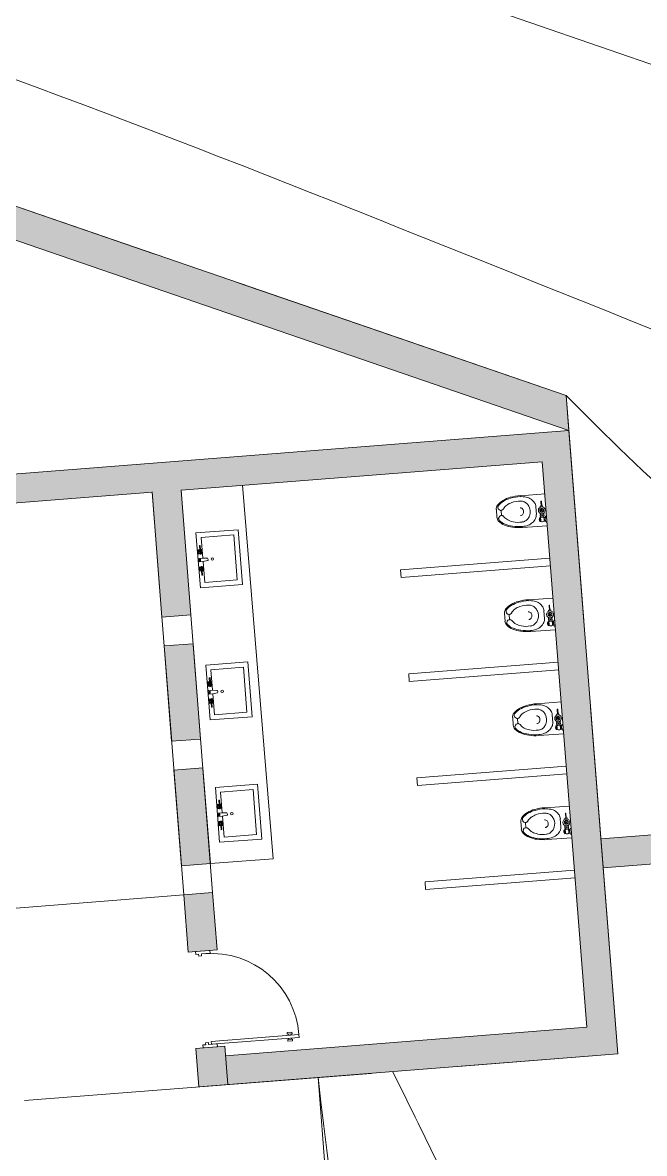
# Model space of a CAD drawing. Header units: metres. Extents: x -48 to 2360, y -1392 to 453.
# Drawn here: x 418.1 to 424.53, y -1236.78 to -1225.07 of the extents above; entities that cross this region are included whole.
import ezdxf

# ---------------------------------------------------------------- set-up
doc = ezdxf.new("R2010")
doc.units = ezdxf.units.M
doc.linetypes.add('ACAD_ISO02W100', pattern=[15, 12, -3])
for name, color, linetype, lineweight, transparency in [('BAÑOS', 201, 'Continuous', 5, 0.7), ('caminos', 213, 'Continuous', 9, 0.5), ('JARDINERAS', 93, 'Continuous', 5, 0.4), ('PyV', 4, 'Continuous', 5, 0.3)]:
    doc.layers.add(name, color=color, linetype=linetype, lineweight=lineweight, transparency=transparency)
for name, color, linetype, lineweight in [('MURETE', 31, 'Continuous', 13), ('MUROS', 31, 'Continuous', 9), ('proyecciones nuevas', 170, 'ACAD_ISO02W100', 13), ('TODO', 210, 'Continuous', 5)]:
    doc.layers.add(name, color=color, linetype=linetype, lineweight=lineweight)

# ---------------------------------------------------------------- blocks, each defined once
blk = doc.blocks.new('A$C47781D45')
at = {"layer": 'PyV', "ltscale": 0.05}
for points in [[(0, 0.15), (0, 0), (0, 0), (0.03, 0), (0.03, 0.03), (0.05, 0.03), (0.05, 0.06), (0.03, 0.06), (0.03, 0.15)], [(1, 0.15), (1, 0), (1, 0), (0.97, 0), (0.97, 0.03), (0.95, 0.03), (0.95, 0.06), (0.97, 0.06), (0.97, 0.15)]]:
    blk.add_lwpolyline(points, close=True, dxfattribs=at)
blk = doc.blocks.new('A$C0EB300D3')
at = {"layer": 'PyV', "ltscale": 0.05}
for points in [[(0.017, 0.05), (0, 0.05), (0, 0), (0.017, 0)], [(0.072, 0.05), (0.09, 0.05), (0.09, 0), (0.072, 0)]]:
    blk.add_lwpolyline(points, close=True, dxfattribs=at)
for points in [[(0.03, 0.04), (0.017, 0.04), (0.017, 0.01), (0.03, 0.01)], [(0.06, 0.04), (0.072, 0.04), (0.072, 0.01), (0.06, 0.01)]]:
    blk.add_lwpolyline(points, dxfattribs=at)
blk = doc.blocks.new('A$C2C4F1FC9')
at = {"layer": 'PyV', "ltscale": 0.05}
blk.add_lwpolyline([(0.03, 0), (0.06, 0), (0.06, 0.91), (0.03, 0.91)], close=True, dxfattribs=at)
blk.add_blockref('A$C0EB300D3', (0, 0.79), dxfattribs=at)
blk = doc.blocks.new('A$C0F255765')
at = {"layer": 'PyV', "ltscale": 0.05}
for name, p in [('A$C2C4F1FC9', (0, 0.09)), ('A$C47781D45', (0, 0))]:
    blk.add_blockref(name, p, dxfattribs=at)
blk = doc.blocks.new('A$C20987058')
at = {"layer": 'PyV', "ltscale": 0.05}
blk.add_arc((0.06, 0.09), 0.91, 0.0001, 89.9998, dxfattribs=at)
blk.add_blockref('A$C0F255765', (0, 0), dxfattribs=at)

msp = doc.modelspace()

# ---------------------------------------------------------------- hatches: boundary and pattern name
at = {"layer": 'MUROS', "ltscale": 7, "transparency": 33554687}
h = msp.add_hatch(color=256, dxfattribs=at)
h.dxf.hatch_style = 1
h.paths.add_polyline_path([(441.865, -1251.951), (441.767, -1252.235), (442.05, -1252.332), (455.605, -1256.993), (455.703, -1256.709)])
h.paths.add_polyline_path([(445.573, -1242.085), (445.476, -1242.369), (459.031, -1247.03), (459.128, -1246.746)])
h.paths.add_polyline_path([(447.448, -1237.248), (447.259, -1237.183), (447.194, -1237.373), (447.383, -1237.438)])
h.paths.add_polyline_path([(434.643, -1232.991), (434.62, -1232.692), (424.084, -1233.52), (424.107, -1233.819)])
h.paths.add_polyline_path([(412.733, -1225.153), (411.35, -1224.678), (405.601, -1222.701), (405.492, -1223.016), (411.241, -1224.993), (412.761, -1225.515)])
h.paths.add_polyline_path([(417.936, -1235.842), (417.637, -1235.866), (417.668, -1236.265), (417.967, -1236.241)])
h.paths.add_polyline_path([(420.19, -1235.665), (419.891, -1235.689), (419.922, -1236.087), (420.221, -1236.064)])
h.paths.add_polyline_path([(424.259, -1235.747), (423.752, -1229.295), (413.423, -1230.106), (413.446, -1230.405), (419.439, -1229.934), (419.54, -1231.225), (419.839, -1231.202), (419.738, -1229.911), (423.476, -1229.617), (423.936, -1235.471), (420.198, -1235.765), (420.221, -1236.064)])
h.paths.add_polyline_path([(417.645, -1235.965), (413.906, -1236.259), (413.93, -1236.558), (417.668, -1236.265)])
h.paths.add_polyline_path([(413.906, -1236.259), (413.607, -1236.283), (413.631, -1236.582), (413.93, -1236.558)])
h.paths.add_polyline_path([(413.446, -1230.405), (413.147, -1230.429), (413.607, -1236.283), (413.906, -1236.259)])
h.paths.add_polyline_path([(413.423, -1230.106), (413.124, -1230.13), (413.147, -1230.429), (413.446, -1230.405)])
h.paths.add_polyline_path([(417.484, -1230.088), (417.185, -1230.112), (417.286, -1231.402), (417.585, -1231.379), (417.585, -1231.373)], flags=17)
h.paths.add_polyline_path([(417.609, -1231.678), (417.31, -1231.701), (417.387, -1232.687), (417.686, -1232.664)], flags=17)
h.paths.add_polyline_path([(419.863, -1231.501), (419.564, -1231.524), (419.641, -1232.51), (419.94, -1232.487)], flags=17)
h.paths.add_polyline_path([(419.964, -1232.786), (419.665, -1232.809), (419.743, -1233.801), (420.042, -1233.777)], flags=17)
h.paths.add_polyline_path([(417.71, -1232.963), (417.411, -1232.986), (417.489, -1233.978), (417.788, -1233.955)], flags=17)
h = msp.add_hatch(color=256, dxfattribs=at)
h.dxf.hatch_style = 1
h.paths.add_polyline_path([(411.35, -1224.678), (405.601, -1222.701), (405.492, -1223.016), (411.241, -1224.993), (423.752, -1229.295), (423.723, -1228.932)])
h = msp.add_hatch(color=256, dxfattribs=at)
h.dxf.hatch_style = 1
h.paths.add_polyline_path([(420.065, -1234.077), (419.766, -1234.1), (419.813, -1234.692), (419.887, -1234.686), (419.887, -1234.686), (420.037, -1234.674), (420.112, -1234.668)])

# ---------------------------------------------------------------- linework, layer by layer
at = {"layer": 'BAÑOS', "transparency": 33554508}
for p, q in [((423.506, -1229.951), (423.249, -1229.969)), ((423.465, -1230.073), (423.462, -1230.028)), ((423.467, -1230.028), (423.47, -1230.072)), ((423.001, -1230.111), (423.006, -1230.191)), ((423.05, -1230.121), (423.054, -1230.175)), ((423.415, -1230.163), (423.409, -1230.083)), ((423.47, -1230.1), (423.453, -1230.111)), ((423.453, -1230.111), (423.455, -1230.131)), ((423.454, -1230.16), (423.453, -1230.15)), ((423.494, -1230.157), (423.454, -1230.16)), ((423.455, -1230.131), (423.473, -1230.14)), ((423.494, -1230.167), (423.455, -1230.17)), ((423.455, -1230.17), (423.456, -1230.18)), ((423.456, -1230.076), (423.48, -1230.074)), ((423.456, -1230.088), (423.456, -1230.076)), ((423.456, -1230.18), (423.495, -1230.177)), ((423.457, -1230.16), (423.457, -1230.17)), ((423.458, -1230.18), (423.462, -1230.236)), ((423.488, -1230.109), (423.47, -1230.1)), ((423.473, -1230.14), (423.489, -1230.129)), ((423.475, -1230.178), (423.475, -1230.168)), ((423.48, -1230.074), (423.481, -1230.087)), ((423.489, -1230.129), (423.488, -1230.109)), ((423.491, -1230.157), (423.492, -1230.167)), ((423.493, -1230.147), (423.494, -1230.157)), ((423.493, -1230.177), (423.497, -1230.234)), ((423.495, -1230.177), (423.494, -1230.167)), ((423.511, -1230.182), (423.521, -1230.182)), ((423.272, -1230.298), (423.528, -1230.28)), ((423.446, -1230.215), (423.453, -1230.214)), ((423.453, -1230.219), (423.446, -1230.22)), ((423.452, -1230.199), (423.448, -1230.199)), ((423.459, -1230.196), (423.449, -1230.197)), ((423.451, -1230.234), (423.454, -1230.234)), ((423.452, -1230.237), (423.462, -1230.236)), ((423.455, -1230.211), (423.455, -1230.202)), ((423.457, -1230.231), (423.456, -1230.221)), ((423.509, -1230.193), (423.494, -1230.194)), ((423.497, -1230.208), (423.497, -1230.198)), ((423.497, -1230.234), (423.512, -1230.232)), ((423.499, -1230.228), (423.498, -1230.218)), ((423.499, -1230.196), (423.508, -1230.195)), ((423.508, -1230.21), (423.5, -1230.211)), ((423.5, -1230.216), (423.508, -1230.215)), ((423.511, -1230.23), (423.501, -1230.231)), ((423.525, -1230.242), (423.515, -1230.242)), ((423.59, -1231.028), (423.333, -1231.045)), ((423.55, -1231.149), (423.546, -1231.105)), ((423.551, -1231.104), (423.555, -1231.149)), ((423.085, -1231.188), (423.091, -1231.268)), ((423.134, -1231.197), (423.138, -1231.251)), ((423.5, -1231.239), (423.494, -1231.16)), ((423.554, -1231.177), (423.538, -1231.188)), ((423.538, -1231.188), (423.539, -1231.208)), ((423.539, -1231.237), (423.538, -1231.227)), ((423.539, -1231.208), (423.557, -1231.217)), ((423.578, -1231.234), (423.539, -1231.237)), ((423.54, -1231.153), (423.565, -1231.151)), ((423.541, -1231.165), (423.54, -1231.153)), ((423.541, -1231.236), (423.542, -1231.246)), ((423.572, -1231.186), (423.554, -1231.177)), ((423.557, -1231.217), (423.574, -1231.206)), ((423.565, -1231.151), (423.566, -1231.163)), ((423.574, -1231.206), (423.572, -1231.186)), ((423.576, -1231.234), (423.576, -1231.244)), ((423.578, -1231.224), (423.578, -1231.234)), ((423.53, -1231.291), (423.538, -1231.291)), ((423.538, -1231.296), (423.531, -1231.296)), ((423.537, -1231.276), (423.533, -1231.276)), ((423.544, -1231.273), (423.534, -1231.274)), ((423.535, -1231.311), (423.539, -1231.311)), ((423.537, -1231.313), (423.547, -1231.313)), ((423.579, -1231.244), (423.539, -1231.247)), ((423.539, -1231.247), (423.54, -1231.256)), ((423.54, -1231.288), (423.539, -1231.278)), ((423.54, -1231.256), (423.58, -1231.254)), ((423.541, -1231.308), (423.541, -1231.298)), ((423.543, -1231.256), (423.547, -1231.313)), ((423.56, -1231.255), (423.559, -1231.245)), ((423.577, -1231.254), (423.581, -1231.31)), ((423.593, -1231.269), (423.578, -1231.27)), ((423.58, -1231.254), (423.579, -1231.244)), ((423.582, -1231.285), (423.581, -1231.275)), ((423.581, -1231.31), (423.596, -1231.309)), ((423.583, -1231.305), (423.583, -1231.295)), ((423.584, -1231.272), (423.593, -1231.272)), ((423.592, -1231.287), (423.585, -1231.287)), ((423.585, -1231.292), (423.593, -1231.292)), ((423.595, -1231.307), (423.586, -1231.307)), ((423.595, -1231.259), (423.605, -1231.258)), ((423.61, -1231.318), (423.6, -1231.319)), ((423.356, -1231.375), (423.613, -1231.357)), ((423.675, -1232.104), (423.418, -1232.122)), ((423.17, -1232.264), (423.175, -1232.344)), ((423.219, -1232.274), (423.223, -1232.328)), ((423.584, -1232.316), (423.579, -1232.236)), ((423.639, -1232.254), (423.622, -1232.265)), ((423.622, -1232.265), (423.624, -1232.285)), ((423.624, -1232.285), (423.642, -1232.293)), ((423.625, -1232.229), (423.649, -1232.228)), ((423.626, -1232.242), (423.625, -1232.229)), ((423.634, -1232.226), (423.631, -1232.181)), ((423.636, -1232.181), (423.639, -1232.226)), ((423.657, -1232.262), (423.639, -1232.254)), ((423.642, -1232.293), (423.658, -1232.282)), ((423.649, -1232.228), (423.65, -1232.24)), ((423.658, -1232.282), (423.657, -1232.262)), ((423.615, -1232.368), (423.622, -1232.368)), ((423.623, -1232.373), (423.615, -1232.373)), ((423.621, -1232.353), (423.617, -1232.353)), ((423.628, -1232.35), (423.618, -1232.35)), ((423.62, -1232.388), (423.624, -1232.387)), ((423.621, -1232.39), (423.631, -1232.389)), ((423.623, -1232.313), (423.623, -1232.304)), ((423.663, -1232.31), (423.623, -1232.313)), ((423.664, -1232.32), (423.624, -1232.323)), ((423.624, -1232.323), (423.625, -1232.333)), ((423.625, -1232.365), (423.624, -1232.355)), ((423.625, -1232.333), (423.664, -1232.33)), ((423.626, -1232.385), (423.625, -1232.375)), ((423.626, -1232.313), (423.627, -1232.323)), ((423.627, -1232.333), (423.631, -1232.389)), ((423.645, -1232.332), (423.644, -1232.322)), ((423.66, -1232.311), (423.661, -1232.321)), ((423.662, -1232.301), (423.663, -1232.31)), ((423.662, -1232.33), (423.666, -1232.387)), ((423.678, -1232.346), (423.663, -1232.347)), ((423.664, -1232.33), (423.664, -1232.32)), ((423.667, -1232.362), (423.666, -1232.352)), ((423.666, -1232.387), (423.681, -1232.386)), ((423.668, -1232.382), (423.667, -1232.372)), ((423.668, -1232.349), (423.677, -1232.348)), ((423.677, -1232.364), (423.669, -1232.364)), ((423.67, -1232.369), (423.677, -1232.369)), ((423.68, -1232.383), (423.671, -1232.384)), ((423.68, -1232.336), (423.69, -1232.335)), ((423.694, -1232.395), (423.684, -1232.396)), ((423.441, -1232.451), (423.698, -1232.433)), ((423.759, -1233.181), (423.503, -1233.199)), ((423.254, -1233.341), (423.26, -1233.421)), ((423.669, -1233.393), (423.663, -1233.313)), ((423.723, -1233.33), (423.707, -1233.341)), ((423.707, -1233.341), (423.708, -1233.361)), ((423.709, -1233.306), (423.734, -1233.304)), ((423.71, -1233.318), (423.709, -1233.306)), ((423.719, -1233.303), (423.716, -1233.258)), ((423.721, -1233.258), (423.724, -1233.302)), ((423.741, -1233.339), (423.723, -1233.33)), ((423.734, -1233.304), (423.735, -1233.317)), ((423.743, -1233.359), (423.741, -1233.339)), ((423.304, -1233.351), (423.307, -1233.405)), ((423.699, -1233.445), (423.707, -1233.444)), ((423.707, -1233.449), (423.7, -1233.45)), ((423.706, -1233.429), (423.702, -1233.43)), ((423.713, -1233.426), (423.703, -1233.427)), ((423.708, -1233.39), (423.707, -1233.38)), ((423.708, -1233.361), (423.726, -1233.37)), ((423.747, -1233.387), (423.708, -1233.39)), ((423.709, -1233.442), (423.708, -1233.432)), ((423.748, -1233.397), (423.709, -1233.4)), ((423.709, -1233.4), (423.709, -1233.41)), ((423.709, -1233.41), (423.749, -1233.407)), ((423.71, -1233.39), (423.711, -1233.4)), ((423.711, -1233.461), (423.71, -1233.452)), ((423.712, -1233.41), (423.716, -1233.466)), ((423.726, -1233.37), (423.743, -1233.359)), ((423.729, -1233.408), (423.728, -1233.398)), ((423.745, -1233.387), (423.746, -1233.397)), ((423.746, -1233.407), (423.75, -1233.464)), ((423.747, -1233.377), (423.747, -1233.387)), ((423.749, -1233.407), (423.748, -1233.397)), ((423.762, -1233.423), (423.748, -1233.424)), ((423.751, -1233.438), (423.75, -1233.429)), ((423.753, -1233.458), (423.752, -1233.448)), ((423.753, -1233.426), (423.762, -1233.425)), ((423.762, -1233.44), (423.754, -1233.441)), ((423.754, -1233.446), (423.762, -1233.445)), ((423.765, -1233.46), (423.755, -1233.461)), ((423.764, -1233.412), (423.774, -1233.412)), ((423.525, -1233.528), (423.782, -1233.51)), ((423.705, -1233.464), (423.708, -1233.464)), ((423.706, -1233.467), (423.716, -1233.466)), ((423.75, -1233.464), (423.765, -1233.463)), ((423.779, -1233.472), (423.769, -1233.472))]:
    msp.add_line(p, q, dxfattribs=at)
for points in [[(420.042, -1233.777), (420.691, -1233.726), (420.691, -1233.726), (420.375, -1229.861)], [(419.967, -1230.651), (419.984, -1230.868), (420.32, -1230.841), (420.283, -1230.375), (419.947, -1230.401), (419.964, -1230.615)], [(419.935, -1230.57), (419.917, -1230.572), (419.914, -1230.529), (419.931, -1230.528)], [(419.94, -1230.527), (419.954, -1230.526), (419.957, -1230.569), (419.944, -1230.57)], [(419.941, -1230.534), (419.948, -1230.534), (419.951, -1230.562), (419.943, -1230.562)], [(419.934, -1230.563), (419.924, -1230.564), (419.922, -1230.536), (419.932, -1230.535)], [(419.925, -1230.654), (419.964, -1230.651), (420.014, -1230.641)], [(419.945, -1230.705), (419.928, -1230.707), (419.931, -1230.75), (419.949, -1230.748)], [(419.946, -1230.713), (419.936, -1230.714), (419.938, -1230.741), (419.948, -1230.741)], [(419.958, -1230.747), (419.971, -1230.746), (419.968, -1230.703), (419.954, -1230.705)], [(419.957, -1230.74), (419.965, -1230.739), (419.962, -1230.712), (419.955, -1230.712)], [(420.067, -1232.019), (420.085, -1232.236), (420.42, -1232.21), (420.384, -1231.743), (420.048, -1231.77), (420.065, -1231.983)], [(420.036, -1231.939), (420.018, -1231.94), (420.015, -1231.897), (420.032, -1231.896)], [(420.035, -1231.931), (420.025, -1231.932), (420.023, -1231.904), (420.033, -1231.903)], [(420.041, -1231.895), (420.055, -1231.894), (420.058, -1231.937), (420.044, -1231.938)], [(420.042, -1231.903), (420.049, -1231.902), (420.051, -1231.93), (420.044, -1231.93)], [(420.026, -1232.022), (420.065, -1232.019), (420.115, -1232.009)], [(420.046, -1232.073), (420.028, -1232.075), (420.032, -1232.118), (420.049, -1232.116)], [(420.047, -1232.081), (420.037, -1232.082), (420.039, -1232.11), (420.049, -1232.109)], [(420.058, -1232.116), (420.072, -1232.115), (420.069, -1232.072), (420.055, -1232.073)], [(420.058, -1232.108), (420.065, -1232.107), (420.063, -1232.08), (420.056, -1232.08)], [(420.167, -1233.286), (420.184, -1233.503), (420.52, -1233.476), (420.483, -1233.01), (420.147, -1233.036), (420.164, -1233.25)], [(420.135, -1233.205), (420.117, -1233.207), (420.114, -1233.164), (420.132, -1233.162)], [(420.134, -1233.198), (420.124, -1233.199), (420.122, -1233.171), (420.132, -1233.17)], [(420.141, -1233.162), (420.154, -1233.161), (420.158, -1233.204), (420.144, -1233.205)], [(420.141, -1233.169), (420.149, -1233.169), (420.151, -1233.196), (420.143, -1233.197)], [(420.125, -1233.289), (420.164, -1233.286), (420.214, -1233.276)], [(420.146, -1233.34), (420.128, -1233.342), (420.131, -1233.384), (420.149, -1233.383)], [(420.158, -1233.382), (420.172, -1233.381), (420.168, -1233.338), (420.154, -1233.339)], [(420.146, -1233.348), (420.136, -1233.349), (420.138, -1233.376), (420.148, -1233.375)], [(420.157, -1233.375), (420.165, -1233.374), (420.163, -1233.346), (420.155, -1233.347)]]:
    msp.add_lwpolyline(points, dxfattribs=at)
for points in [[(419.938, -1230.922), (420.373, -1230.887), (420.329, -1230.321), (419.893, -1230.355)], [(419.928, -1230.485), (419.937, -1230.484), (419.944, -1230.574), (419.935, -1230.574)], [(419.929, -1230.646), (419.941, -1230.645), (419.939, -1230.625), (419.928, -1230.626)], [(419.952, -1230.791), (419.961, -1230.79), (419.954, -1230.701), (419.945, -1230.701)], [(420.039, -1232.29), (420.474, -1232.256), (420.43, -1231.689), (419.994, -1231.724)], [(420.029, -1231.853), (420.038, -1231.852), (420.045, -1231.942), (420.036, -1231.942)], [(420.03, -1232.014), (420.041, -1232.014), (420.04, -1231.993), (420.028, -1231.994)], [(420.053, -1232.159), (420.062, -1232.158), (420.055, -1232.069), (420.046, -1232.07)], [(420.138, -1233.556), (420.574, -1233.522), (420.529, -1232.956), (420.094, -1232.99)], [(420.128, -1233.12), (420.137, -1233.119), (420.144, -1233.208), (420.135, -1233.209)], [(420.13, -1233.281), (420.141, -1233.28), (420.139, -1233.26), (420.128, -1233.261)], [(420.152, -1233.426), (420.161, -1233.425), (420.154, -1233.336), (420.145, -1233.336)]]:
    msp.add_lwpolyline(points, close=True, dxfattribs=at)
for points in [[(419.921, -1230.618), (419.96, -1230.615), (420.011, -1230.617, -0.471925), (420.014, -1230.641)], [(420.021, -1231.986), (420.061, -1231.983), (420.112, -1231.985, -0.471925), (420.115, -1232.009)], [(420.121, -1233.253), (420.16, -1233.25), (420.211, -1233.252, -0.471925), (420.214, -1233.276)]]:
    msp.add_lwpolyline(points, format="xyb", dxfattribs=at)
for centre, radius in [((423.471, -1230.12), 0.035), ((423.471, -1230.12), 0.02), ((423.471, -1230.12), 0.00684), ((420.063, -1230.625), 0.0126), ((423.556, -1231.197), 0.035), ((423.556, -1231.197), 0.02), ((423.556, -1231.197), 0.00684), ((420.164, -1231.993), 0.0126), ((423.64, -1232.273), 0.035), ((423.64, -1232.273), 0.02), ((423.64, -1232.273), 0.00684), ((420.264, -1233.26), 0.0126), ((423.725, -1233.35), 0.035), ((423.725, -1233.35), 0.02), ((423.725, -1233.35), 0.00684)]:
    msp.add_circle(centre, radius, dxfattribs=at)
for centre, radius, start, end in [((423.162, -1230.178), 0.185, 119.8455, 143.4784), ((423.162, -1230.178), 0.175, 119.8455, 143.4784), ((423.231, -1230.299), 0.325, 105.321, 119.8455), ((423.231, -1230.299), 0.315, 105.321, 119.8455), ((423.186, -1230.169), 0.128, 126.6635, 150.0604), ((423.22, -1230.215), 0.185, 108.8497, 126.6635), ((423.285, -1230.496), 0.529, 93.9518, 105.321), ((423.285, -1230.496), 0.519, 93.9518, 105.321), ((423.245, -1230.289), 0.264, 88.3876, 108.8497), ((423.263, -1230.18), 0.201, 76.5997, 93.9518), ((423.258, -1230.102), 0.0762, 67.6363, 93.9518), ((423.251, -1230.117), 0.0933, 43.8988, 67.6363), ((423.274, -1230.136), 0.157, 56.9226, 76.5997), ((423.24, -1230.128), 0.109, 23.0842, 43.8988), ((423.292, -1230.108), 0.123, 32.7229, 56.9226), ((423.322, -1230.089), 0.0878, 3.9518, 32.7229), ((423.464, -1230.028), 0.0025, 4.1555, 184.1555), ((423.065, -1230.107), 0.0648, 143.4784, 183.9518), ((423.049, -1230.09), 0.0317, 150.0604, 172.3379), ((423.048, -1230.09), 0.0313, 172.3379, 194.7446), ((423.048, -1230.09), 0.031, 194.7446, 217.3362), ((423.048, -1230.09), 0.0307, 217.3362, 262.7847), ((423.056, -1230.205), 0.0307, 105.119, 150.5675), ((423.048, -1230.09), 0.031, 262.7847, 285.3763), ((423.056, -1230.206), 0.031, 82.5274, 105.119), ((423.048, -1230.089), 0.0313, 285.3763, 307.7829), ((423.056, -1230.206), 0.0313, 60.1207, 82.5274), ((423.047, -1230.089), 0.0317, 307.7829, 330.0604), ((423.055, -1230.206), 0.0317, 37.8432, 60.1207), ((423.248, -1230.125), 0.0307, 68.6016, 93.9518), ((423.25, -1230.143), 0.0307, 273.9518, 299.3021), ((423.246, -1230.129), 0.0357, 45.1148, 68.6016), ((423.247, -1230.139), 0.0357, 299.3021, 322.7889), ((423.243, -1230.133), 0.0401, 23.8594, 45.1148), ((423.244, -1230.136), 0.0401, 322.7889, 344.0443), ((423.238, -1230.135), 0.0457, 344.0443, 23.8594), ((423.241, -1230.141), 0.109, 324.0049, 344.8195), ((423.222, -1230.136), 0.129, 344.8195, 23.0842), ((423.327, -1230.169), 0.0878, 335.1808, 3.9518), ((423.463, -1230.073), 0.0025, 274.1555, 4.1555), ((423.473, -1230.072), 0.0025, 184.1555, 274.1555), ((423.6, -1230.206), 0.0925, 165.2309, 203.0802), ((423.071, -1230.186), 0.0648, 183.9518, 224.4253), ((423.156, -1230.102), 0.185, 224.4253, 248.0582), ((423.056, -1230.205), 0.031, 150.5675, 173.1591), ((423.056, -1230.205), 0.0313, 173.1591, 195.5657), ((423.057, -1230.205), 0.0317, 195.5657, 217.8432), ((423.156, -1230.102), 0.175, 224.4253, 248.0582), ((423.181, -1230.108), 0.128, 217.8432, 241.2402), ((423.209, -1229.973), 0.325, 248.0582, 262.5827), ((423.209, -1229.973), 0.315, 248.0582, 262.5827), ((423.209, -1230.058), 0.185, 241.2402, 259.054), ((423.235, -1229.77), 0.529, 262.5827, 273.9518), ((423.235, -1229.77), 0.519, 262.5827, 273.9518), ((423.224, -1229.981), 0.264, 259.054, 279.5161), ((423.262, -1230.165), 0.0762, 273.9518, 300.2674), ((423.257, -1230.087), 0.201, 273.9518, 291.304), ((423.254, -1230.15), 0.0933, 300.2674, 324.0049), ((423.273, -1230.128), 0.157, 291.304, 310.9811), ((423.295, -1230.154), 0.123, 310.9811, 335.1808), ((423.488, -1230.214), 0.0425, 156.083, 212.228), ((423.452, -1230.202), 0.0025, 4.1555, 94.1555), ((423.453, -1230.212), 0.0025, 274.1555, 4.1555), ((423.454, -1230.222), 0.0025, 4.1555, 94.1555), ((423.454, -1230.232), 0.0025, 274.1555, 4.1555), ((423.479, -1230.222), 0.0325, 61.9513, 126.3598), ((423.477, -1230.207), 0.0325, 241.9507, 306.3604), ((423.499, -1230.198), 0.0025, 94.1555, 184.1555), ((423.5, -1230.208), 0.0025, 184.1555, 274.1555), ((423.501, -1230.218), 0.0025, 94.1555, 184.1555), ((423.501, -1230.228), 0.0025, 184.1555, 274.1555), ((419.959, -1230.632), 0.0405, 159.5442, 213.3912), ((423.246, -1231.255), 0.185, 119.8455, 143.4784), ((423.246, -1231.255), 0.175, 119.8455, 143.4784), ((423.316, -1231.376), 0.325, 105.321, 119.8455), ((423.316, -1231.376), 0.315, 105.321, 119.8455), ((423.304, -1231.291), 0.185, 108.8497, 126.6635), ((423.37, -1231.573), 0.529, 93.9518, 105.321), ((423.37, -1231.573), 0.519, 93.9518, 105.321), ((423.33, -1231.366), 0.264, 88.3876, 108.8497), ((423.348, -1231.256), 0.201, 76.5997, 93.9518), ((423.343, -1231.178), 0.0762, 67.6363, 93.9518), ((423.336, -1231.194), 0.0933, 43.8988, 67.6363), ((423.358, -1231.213), 0.157, 56.9226, 76.5997), ((423.377, -1231.185), 0.123, 32.7229, 56.9226), ((423.407, -1231.166), 0.0878, 3.9518, 32.7229), ((423.549, -1231.105), 0.0025, 4.1555, 184.1555), ((423.15, -1231.183), 0.0648, 143.4784, 183.9518), ((423.133, -1231.166), 0.0313, 172.3379, 194.7446), ((423.133, -1231.167), 0.0317, 150.0604, 172.3379), ((423.133, -1231.167), 0.031, 194.7446, 217.3362), ((423.132, -1231.167), 0.0307, 217.3362, 262.7847), ((423.132, -1231.166), 0.031, 262.7847, 285.3763), ((423.132, -1231.166), 0.0313, 285.3763, 307.7829), ((423.132, -1231.166), 0.0317, 307.7829, 330.0604), ((423.27, -1231.245), 0.128, 126.6635, 150.0604), ((423.333, -1231.201), 0.0307, 68.6016, 93.9518), ((423.331, -1231.206), 0.0357, 45.1148, 68.6016), ((423.328, -1231.209), 0.0401, 23.8594, 45.1148), ((423.328, -1231.213), 0.0401, 322.7889, 344.0443), ((423.323, -1231.211), 0.0457, 344.0443, 23.8594), ((423.325, -1231.205), 0.109, 23.0842, 43.8988), ((423.307, -1231.213), 0.129, 344.8195, 23.0842), ((423.547, -1231.15), 0.0025, 274.1555, 4.1555), ((423.557, -1231.149), 0.0025, 184.1555, 274.1555), ((423.155, -1231.263), 0.0648, 183.9518, 224.4253), ((423.141, -1231.282), 0.0313, 173.1591, 195.5657), ((423.241, -1231.179), 0.185, 224.4253, 248.0582), ((423.141, -1231.282), 0.031, 150.5675, 173.1591), ((423.141, -1231.282), 0.0317, 195.5657, 217.8432), ((423.14, -1231.282), 0.0307, 105.119, 150.5675), ((423.241, -1231.179), 0.175, 224.4253, 248.0582), ((423.14, -1231.282), 0.031, 82.5274, 105.119), ((423.14, -1231.283), 0.0313, 60.1207, 82.5274), ((423.14, -1231.283), 0.0317, 37.8432, 60.1207), ((423.266, -1231.185), 0.128, 217.8432, 241.2402), ((423.293, -1231.049), 0.325, 248.0582, 262.5827), ((423.293, -1231.049), 0.315, 248.0582, 262.5827), ((423.294, -1231.135), 0.185, 241.2402, 259.054), ((423.309, -1231.057), 0.264, 259.054, 279.5161), ((423.334, -1231.22), 0.0307, 273.9518, 299.3021), ((423.332, -1231.216), 0.0357, 299.3021, 322.7889), ((423.347, -1231.242), 0.0762, 273.9518, 300.2674), ((423.342, -1231.164), 0.201, 273.9518, 291.304), ((423.338, -1231.227), 0.0933, 300.2674, 324.0049), ((423.326, -1231.218), 0.109, 324.0049, 344.8195), ((423.358, -1231.205), 0.157, 291.304, 310.9811), ((423.38, -1231.23), 0.123, 310.9811, 335.1808), ((423.412, -1231.245), 0.0878, 335.1808, 3.9518), ((423.573, -1231.291), 0.0425, 156.083, 212.228), ((423.537, -1231.278), 0.0025, 4.1555, 94.1555), ((423.537, -1231.288), 0.0025, 274.1555, 4.1555), ((423.538, -1231.298), 0.0025, 4.1555, 94.1555), ((423.539, -1231.308), 0.0025, 274.1555, 4.1555), ((423.563, -1231.299), 0.0325, 61.9513, 126.3598), ((423.562, -1231.284), 0.0325, 241.9507, 306.3604), ((423.584, -1231.275), 0.0025, 94.1555, 184.1555), ((423.584, -1231.285), 0.0025, 184.1555, 274.1555), ((423.585, -1231.295), 0.0025, 94.1555, 184.1555), ((423.586, -1231.305), 0.0025, 184.1555, 274.1555), ((423.685, -1231.283), 0.0925, 165.2309, 203.0802), ((423.32, -1230.847), 0.529, 262.5827, 273.9518), ((423.32, -1230.847), 0.519, 262.5827, 273.9518), ((420.059, -1232), 0.0405, 159.5442, 213.3912), ((423.331, -1232.331), 0.185, 119.8455, 143.4784), ((423.4, -1232.453), 0.325, 105.321, 119.8455), ((423.4, -1232.453), 0.315, 105.321, 119.8455), ((423.454, -1232.65), 0.529, 93.9518, 105.321), ((423.454, -1232.65), 0.519, 93.9518, 105.321), ((423.433, -1232.333), 0.201, 76.5997, 93.9518), ((423.443, -1232.29), 0.157, 56.9226, 76.5997), ((423.461, -1232.261), 0.123, 32.7229, 56.9226), ((423.234, -1232.26), 0.0648, 143.4784, 183.9518), ((423.218, -1232.243), 0.0317, 150.0604, 172.3379), ((423.217, -1232.243), 0.0313, 172.3379, 194.7446), ((423.217, -1232.243), 0.031, 194.7446, 217.3362), ((423.331, -1232.331), 0.175, 119.8455, 143.4784), ((423.217, -1232.243), 0.0307, 217.3362, 262.7847), ((423.217, -1232.243), 0.031, 262.7847, 285.3763), ((423.217, -1232.243), 0.0313, 285.3763, 307.7829), ((423.217, -1232.243), 0.0317, 307.7829, 330.0604), ((423.355, -1232.322), 0.128, 126.6635, 150.0604), ((423.389, -1232.368), 0.185, 108.8497, 126.6635), ((423.414, -1232.443), 0.264, 88.3876, 108.8497), ((423.417, -1232.278), 0.0307, 68.6016, 93.9518), ((423.427, -1232.255), 0.0762, 67.6363, 93.9518), ((423.416, -1232.283), 0.0357, 45.1148, 68.6016), ((423.413, -1232.286), 0.0401, 23.8594, 45.1148), ((423.407, -1232.288), 0.0457, 344.0443, 23.8594), ((423.421, -1232.271), 0.0933, 43.8988, 67.6363), ((423.409, -1232.281), 0.109, 23.0842, 43.8988), ((423.391, -1232.289), 0.129, 344.8195, 23.0842), ((423.491, -1232.242), 0.0878, 3.9518, 32.7229), ((423.634, -1232.181), 0.0025, 4.1555, 184.1555), ((423.632, -1232.226), 0.0025, 274.1555, 4.1555), ((423.642, -1232.226), 0.0025, 184.1555, 274.1555), ((423.24, -1232.34), 0.0648, 183.9518, 224.4253), ((423.225, -1232.359), 0.031, 150.5675, 173.1591), ((423.225, -1232.359), 0.0313, 173.1591, 195.5657), ((423.326, -1232.256), 0.185, 224.4253, 248.0582), ((423.226, -1232.359), 0.0317, 195.5657, 217.8432), ((423.225, -1232.359), 0.0307, 105.119, 150.5675), ((423.326, -1232.256), 0.175, 224.4253, 248.0582), ((423.225, -1232.359), 0.031, 82.5274, 105.119), ((423.225, -1232.359), 0.0313, 60.1207, 82.5274), ((423.225, -1232.36), 0.0317, 37.8432, 60.1207), ((423.351, -1232.262), 0.128, 217.8432, 241.2402), ((423.378, -1232.212), 0.185, 241.2402, 259.054), ((423.393, -1232.134), 0.264, 259.054, 279.5161), ((423.419, -1232.297), 0.0307, 273.9518, 299.3021), ((423.416, -1232.292), 0.0357, 299.3021, 322.7889), ((423.432, -1232.318), 0.0762, 273.9518, 300.2674), ((423.413, -1232.29), 0.0401, 322.7889, 344.0443), ((423.423, -1232.304), 0.0933, 300.2674, 324.0049), ((423.41, -1232.294), 0.109, 324.0049, 344.8195), ((423.442, -1232.282), 0.157, 291.304, 310.9811), ((423.464, -1232.307), 0.123, 310.9811, 335.1808), ((423.497, -1232.322), 0.0878, 335.1808, 3.9518), ((423.657, -1232.367), 0.0425, 156.083, 212.228), ((423.621, -1232.355), 0.0025, 4.1555, 94.1555), ((423.622, -1232.365), 0.0025, 274.1555, 4.1555), ((423.623, -1232.375), 0.0025, 4.1555, 94.1555), ((423.623, -1232.385), 0.0025, 274.1555, 4.1555), ((423.648, -1232.376), 0.0325, 61.9513, 126.3598), ((423.647, -1232.361), 0.0325, 241.9507, 306.3604), ((423.668, -1232.352), 0.0025, 94.1555, 184.1555), ((423.669, -1232.362), 0.0025, 184.1555, 274.1555), ((423.67, -1232.372), 0.0025, 94.1555, 184.1555), ((423.671, -1232.382), 0.0025, 184.1555, 274.1555), ((423.769, -1232.359), 0.0925, 165.2309, 203.0802), ((423.378, -1232.126), 0.325, 248.0582, 262.5827), ((423.378, -1232.126), 0.315, 248.0582, 262.5827), ((423.404, -1231.924), 0.529, 262.5827, 273.9518), ((423.404, -1231.924), 0.519, 262.5827, 273.9518), ((423.426, -1232.24), 0.201, 273.9518, 291.304), ((423.485, -1233.529), 0.325, 105.321, 119.8455), ((423.485, -1233.529), 0.315, 105.321, 119.8455), ((423.539, -1233.726), 0.529, 93.9518, 105.321), ((423.539, -1233.726), 0.519, 93.9518, 105.321), ((423.517, -1233.41), 0.201, 76.5997, 93.9518), ((423.527, -1233.366), 0.157, 56.9226, 76.5997), ((420.159, -1233.267), 0.0405, 159.5442, 213.3912), ((423.319, -1233.337), 0.0648, 143.4784, 183.9518), ((423.415, -1233.408), 0.185, 119.8455, 143.4784), ((423.302, -1233.32), 0.0317, 150.0604, 172.3379), ((423.302, -1233.32), 0.0313, 172.3379, 194.7446), ((423.302, -1233.32), 0.031, 194.7446, 217.3362), ((423.415, -1233.408), 0.175, 119.8455, 143.4784), ((423.301, -1233.32), 0.0307, 217.3362, 262.7847), ((423.301, -1233.319), 0.0317, 307.7829, 330.0604), ((423.439, -1233.399), 0.128, 126.6635, 150.0604), ((423.474, -1233.445), 0.185, 108.8497, 126.6635), ((423.499, -1233.519), 0.264, 88.3876, 108.8497), ((423.502, -1233.355), 0.0307, 68.6016, 93.9518), ((423.512, -1233.332), 0.0762, 67.6363, 93.9518), ((423.5, -1233.359), 0.0357, 45.1148, 68.6016), ((423.497, -1233.363), 0.0401, 23.8594, 45.1148), ((423.505, -1233.347), 0.0933, 43.8988, 67.6363), ((423.494, -1233.358), 0.109, 23.0842, 43.8988), ((423.476, -1233.366), 0.129, 344.8195, 23.0842), ((423.546, -1233.338), 0.123, 32.7229, 56.9226), ((423.576, -1233.319), 0.0878, 3.9518, 32.7229), ((423.718, -1233.258), 0.0025, 4.1555, 184.1555), ((423.716, -1233.303), 0.0025, 274.1555, 4.1555), ((423.726, -1233.302), 0.0025, 184.1555, 274.1555), ((423.324, -1233.416), 0.0648, 183.9518, 224.4253), ((423.31, -1233.435), 0.031, 150.5675, 173.1591), ((423.31, -1233.435), 0.0313, 173.1591, 195.5657), ((423.31, -1233.435), 0.0317, 195.5657, 217.8432), ((423.309, -1233.435), 0.0307, 105.119, 150.5675), ((423.41, -1233.332), 0.175, 224.4253, 248.0582), ((423.302, -1233.32), 0.031, 262.7847, 285.3763), ((423.31, -1233.436), 0.031, 82.5274, 105.119), ((423.301, -1233.319), 0.0313, 285.3763, 307.7829), ((423.309, -1233.436), 0.0313, 60.1207, 82.5274), ((423.309, -1233.436), 0.0317, 37.8432, 60.1207), ((423.435, -1233.338), 0.128, 217.8432, 241.2402), ((423.463, -1233.288), 0.185, 241.2402, 259.054), ((423.503, -1233.373), 0.0307, 273.9518, 299.3021), ((423.501, -1233.369), 0.0357, 299.3021, 322.7889), ((423.497, -1233.366), 0.0401, 322.7889, 344.0443), ((423.492, -1233.365), 0.0457, 344.0443, 23.8594), ((423.507, -1233.38), 0.0933, 300.2674, 324.0049), ((423.495, -1233.371), 0.109, 324.0049, 344.8195), ((423.549, -1233.384), 0.123, 310.9811, 335.1808), ((423.581, -1233.399), 0.0878, 335.1808, 3.9518), ((423.742, -1233.444), 0.0425, 156.083, 212.228), ((423.706, -1233.432), 0.0025, 4.1555, 94.1555), ((423.707, -1233.442), 0.0025, 274.1555, 4.1555), ((423.707, -1233.452), 0.0025, 4.1555, 94.1555), ((423.732, -1233.452), 0.0325, 61.9513, 126.3598), ((423.753, -1233.428), 0.0025, 94.1555, 184.1555), ((423.754, -1233.438), 0.0025, 184.1555, 274.1555), ((423.754, -1233.448), 0.0025, 94.1555, 184.1555), ((423.755, -1233.458), 0.0025, 184.1555, 274.1555), ((423.854, -1233.436), 0.0925, 165.2309, 203.0802), ((423.41, -1233.332), 0.185, 224.4253, 248.0582), ((423.463, -1233.203), 0.325, 248.0582, 262.5827), ((423.463, -1233.203), 0.315, 248.0582, 262.5827), ((423.489, -1233), 0.529, 262.5827, 273.9518), ((423.489, -1233), 0.519, 262.5827, 273.9518), ((423.478, -1233.211), 0.264, 259.054, 279.5161), ((423.516, -1233.395), 0.0762, 273.9518, 300.2674), ((423.511, -1233.317), 0.201, 273.9518, 291.304), ((423.527, -1233.358), 0.157, 291.304, 310.9811), ((423.708, -1233.462), 0.0025, 274.1555, 4.1555), ((423.731, -1233.437), 0.0325, 241.9507, 306.3604)]:
    msp.add_arc(centre, radius, start, end, dxfattribs=at)
at = {"layer": 'caminos', "transparency": 33554559}
msp.add_line((421.156, -1235.99), (421.834, -1244.615), dxfattribs=at)
at = {"layer": 'JARDINERAS', "ltscale": 7, "transparency": 33554559}
msp.add_lwpolyline([(417.811, -1234.254), (419.766, -1234.1)], dxfattribs=at)
at = {"layer": 'JARDINERAS', "transparency": 33554585}
for points in [[(392.135, -1216.027), (395.952, -1218.043), (399.738, -1218.641), (405.354, -1221.308), (408.799, -1222.721), (414.681, -1224.513), (429.764, -1230.215), (438.49, -1233.215), (447.259, -1237.183)], [(421.156, -1235.99), (423.337, -1241.905), (427.94, -1240.48), (431.684, -1238.051), (437.323, -1238.155), (447.194, -1237.373)]]:
    msp.add_spline(points, degree=3, dxfattribs=at)
at = {"layer": 'JARDINERAS', "ltscale": 7, "transparency": 33554585}
msp.add_spline([(423.723, -1228.932), (426.389, -1231.127), (431.272, -1232.219), (435.567, -1233.163), (438.984, -1234.315), (441.145, -1236.125), (440.441, -1236.62)], degree=3, dxfattribs=at)
msp.add_open_spline([(421.929, -1235.93), (422.239, -1236.555), (422.818, -1237.741), (423.638, -1239.528), (426.761, -1239.642), (428.784, -1236.487), (433.29, -1235.734), (437.271, -1236.865), (440.271, -1236.787), (440.441, -1236.62)], degree=3, knots=[1.705189, 1.705189, 1.705189, 1.705189, 3.825934, 5.623077, 7.02159, 12.141109, 15.37054, 20.029451, 24.40321, 24.40321, 24.40321, 24.40321], dxfattribs=at)
at = {"layer": 'MURETE', "ltscale": 7, "transparency": 33554559}
for points in [[(419.54, -1231.22), (419.766, -1234.1)], [(420.065, -1234.077), (419.839, -1231.202)]]:
    msp.add_lwpolyline(points, dxfattribs=at)
at = {"layer": 'MURETE', "ltscale": 7, "transparency": 33554687}
for points in [[(424.084, -1233.52), (434.62, -1232.692)], [(424.107, -1233.819), (434.643, -1232.991)]]:
    msp.add_lwpolyline(points, dxfattribs=at)
at = {"layer": 'MUROS', "transparency": 33554687}
for p, q in [((423.723, -1228.932), (411.35, -1224.678)), ((423.752, -1229.295), (411.241, -1224.993))]:
    msp.add_line(p, q, dxfattribs=at)
at = {"layer": 'MUROS', "ltscale": 7, "transparency": 33554687}
for points in [[(423.752, -1229.295), (423.723, -1228.932)], [(413.124, -1230.13), (423.752, -1229.295)], [(423.752, -1229.295), (424.259, -1235.747)], [(419.738, -1229.911), (423.476, -1229.617)], [(423.476, -1229.617), (423.936, -1235.471)], [(413.147, -1230.429), (419.439, -1229.934)], [(419.438, -1229.929), (419.54, -1231.225)], [(419.439, -1229.934), (419.54, -1231.225)], [(419.738, -1229.911), (419.839, -1231.202)], [(419.54, -1231.225), (419.839, -1231.202)], [(419.54, -1231.22), (419.54, -1231.225)], [(419.564, -1231.524), (419.863, -1231.501)], [(419.564, -1231.524), (419.641, -1232.51)], [(419.564, -1231.524), (419.642, -1232.516)], [(419.863, -1231.501), (419.94, -1232.487)], [(419.641, -1232.51), (419.94, -1232.487)], [(419.665, -1232.809), (419.964, -1232.786)], [(419.665, -1232.809), (419.743, -1233.801)], [(419.665, -1232.809), (419.743, -1233.806)], [(419.964, -1232.786), (420.042, -1233.777)], [(419.743, -1233.801), (420.042, -1233.777)], [(419.766, -1234.1), (420.065, -1234.077)], [(419.766, -1234.1), (419.813, -1234.692)], [(419.766, -1234.1), (419.813, -1234.692)], [(420.065, -1234.077), (420.112, -1234.668)], [(419.813, -1234.692), (420.112, -1234.668)], [(420.198, -1235.765), (423.936, -1235.471)], [(419.891, -1235.689), (420.19, -1235.665)], [(420.19, -1235.665), (420.221, -1236.064)], [(419.891, -1235.689), (419.922, -1236.087)], [(419.922, -1236.087), (424.259, -1235.747)]]:
    msp.add_lwpolyline(points, dxfattribs=at)
at = {"layer": 'MUROS', "transparency": 33554687}
for points in [[(423.555, -1230.614), (422.009, -1230.735), (422.016, -1230.815), (423.561, -1230.694)], [(423.639, -1231.691), (422.094, -1231.812), (422.1, -1231.892), (423.646, -1231.771)], [(423.724, -1232.767), (422.179, -1232.889), (422.185, -1232.969), (423.73, -1232.847)], [(423.808, -1233.844), (422.263, -1233.966), (422.269, -1234.045), (423.815, -1233.924)]]:
    msp.add_lwpolyline(points, dxfattribs=at)
at = {"layer": 'proyecciones nuevas', "ltscale": 0.3, "transparency": 33554559}
msp.add_lwpolyline([(412.733, -1225.153), (413.631, -1236.582), (424.259, -1235.747), (423.723, -1228.932)], close=True, dxfattribs=at)
at = {"layer": 'TODO', "ltscale": 7, "transparency": 33554687}
msp.add_line((500.042, -1251.699), (389.056, -1213.162), dxfattribs=at)

# ---------------------------------------------------------------- block references
at = {"layer": 'PyV', "ltscale": 0.05, "transparency": 33554687, "xscale": -1, "rotation": 274.4925874181654}
msp.add_blockref('A$C20987058', (419.966, -1235.683), dxfattribs=at)

doc.saveas('drawing.dxf')
